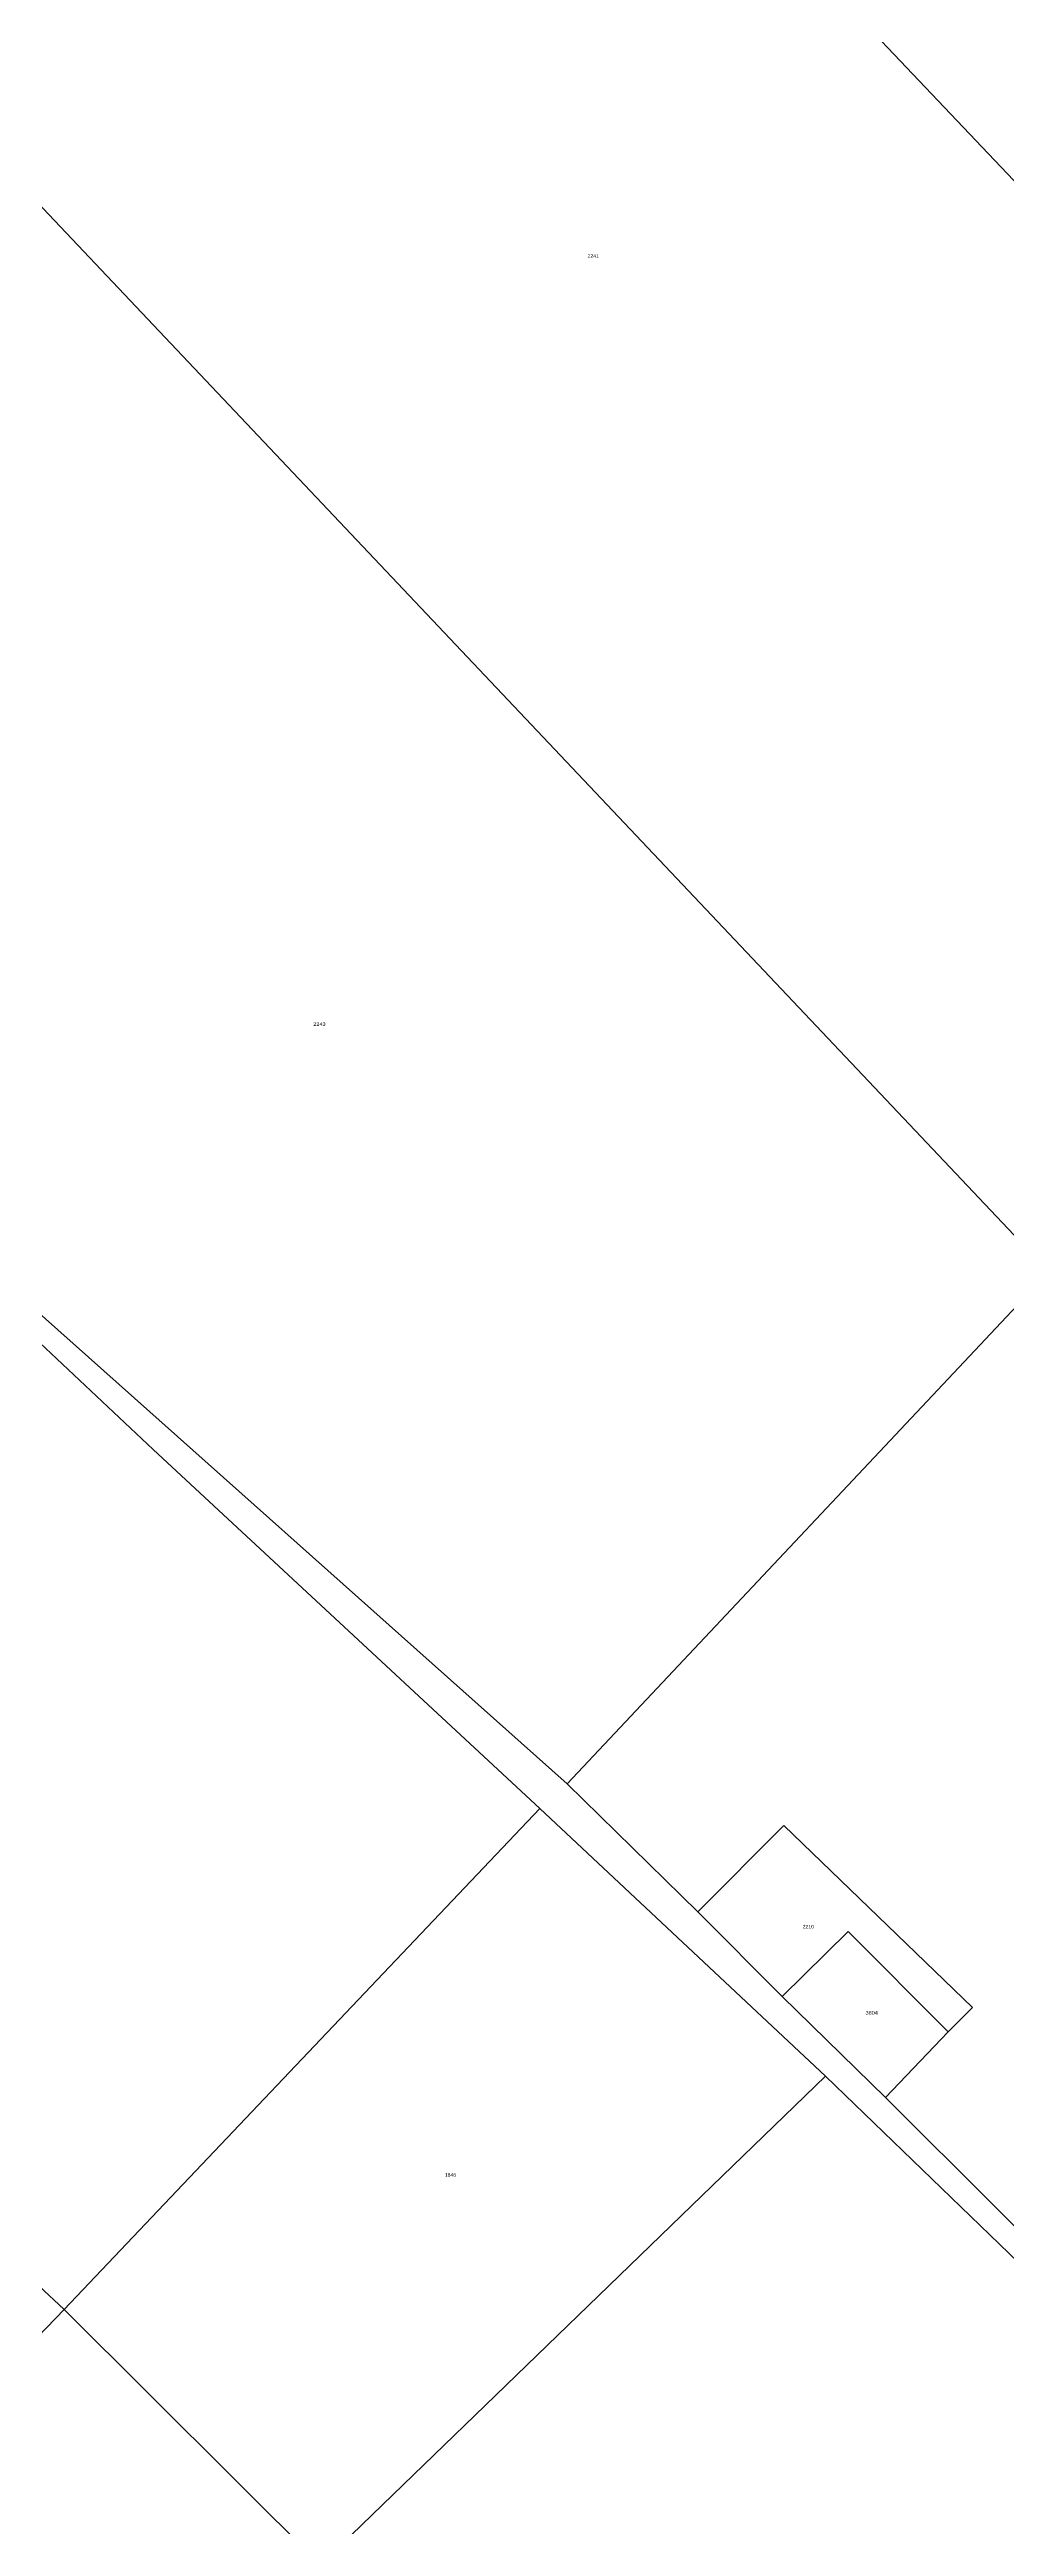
# Model space of a CAD drawing. Header units: metres. Extents: x 208626 to 229755, y 5040476 to 5064226.
# Drawn here: x 220259 to 220647, y 5055579 to 5056584 of the extents above; entities that cross this region are included whole.
import ezdxf

# ---------------------------------------------------------------- set-up
doc = ezdxf.new("R2010")
doc.units = ezdxf.units.M
doc.header["$LTSCALE"] = 0.56
doc.layers.add('6', color=7, linetype='Continuous', lineweight=13)
doc.layers.add('61', color=7, linetype='Continuous')

msp = doc.modelspace()

# ---------------------------------------------------------------- linework, layer by layer
at = {"layer": '6'}
for points in [[(220828.8154, 5056342.8613), (220358.2706, 5056838.535), (220385.1732, 5056838.5302), (220407.9915, 5056838.1931), (220429.3451, 5056838.5302), (220447.8223, 5056837.9528), (220463.4124, 5056838.5302), (220479.1582, 5056838.6533), (220492.2828, 5056838.6533), (220507.9074, 5056838.6533), (220516.5342, 5056838.5302), (220524.157, 5056838.6533), (220523.8445, 5056846.1531), (220515.3794, 5056845.4592), (220515.3794, 5056884.1457), (220494.0152, 5056884.1457), (220469.7639, 5056884.1457), (220460.5253, 5056884.7231), (220451.8642, 5056884.1457), (220453.1344, 5056845.6394), (220379.8185, 5056846.4367), (220351.2177, 5056846.5954), (220751.5751, 5057246.6942)], [(220664.0159, 5056088.4382), (220078.8307, 5056707.2875), (220085.5501, 5056720.1766), (220092.7146, 5056735.8081), (220100.7552, 5056754.8874), (220106.828, 5056767.7474), (220111.4536, 5056776.252), (220119.3307, 5056794.8963), (220128.6185, 5056812.7574), (220136.1202, 5056822.0452), (220144.1151, 5056830.2815), (220151.0493, 5056833.945), (220156.0871, 5056836.2959), (220161.8889, 5056837.7834), (220171.5363, 5056839.0947), (220185.0596, 5056839.9063), (220204.7069, 5056840.2635), (220221.5784, 5056839.5425), (220238.8189, 5056839.9903), (220263.0003, 5056839.6545), (220293.339, 5056839.2067), (220328.3797, 5056838.423), (220358.2706, 5056838.535), (220828.8154, 5056342.8613)], [(220078.8307, 5056707.2875), (220664.0159, 5056088.4382), (220468.6114, 5055880.6926), (220238.2435, 5056086.0057), (220242.8441, 5056103.0937), (220246.7875, 5056118.21), (220252.7026, 5056149.7572), (220130.4574, 5056226.6533), (220131.991, 5056247.5063), (220132.8704, 5056259.4639), (220133.3071, 5056274.6021), (220134.1516, 5056289.3581), (220135.0057, 5056317.9711), (220135.0057, 5056360.2499), (220134.6467, 5056397.8438), (220133.3796, 5056430.5953), (220131.6599, 5056448.652), (220128.8418, 5056481.3445), (220126.6092, 5056509.4757), (220123.9022, 5056521.6784), (220121.4741, 5056540.9113), (220116.1157, 5056568.4174), (220109.6411, 5056594.316)], [(220115.5779, 5056147.8946), (220119.1778, 5056160.6329), (220162.6142, 5056134.8095), (220172.0725, 5056128.7906), (220196.1481, 5056114.1733), (220223.663, 5056096.1166), (220238.2435, 5056086.0057), (220468.6114, 5055880.6926), (220521.6123, 5055828.6936), (220555.8592, 5055794.3359), (220597.863, 5055753.4036), (220733.7763, 5055617.7871), (220810.0688, 5055544.8668)], [(220785.2178, 5055557.3933), (220573.4318, 5055761.9903), (220457.6117, 5055870.6924), (220300.6805, 5056016.3391), (220245.473, 5056068.2604), (220227.7278, 5056081.4051), (220190.9228, 5056105.0654), (220164.5924, 5056122.4182), (220133.3796, 5056141.6882), (220120.2605, 5056149.2359)], [(220020.5538, 5055895.1823), (220264.5637, 5055667.2592), (220058.005, 5055453.179)]]:
    msp.add_lwpolyline(points, dxfattribs=at)
for points in [[(220468.6114, 5055880.6926), (220664.0159, 5056088.4382), (220674.6044, 5056099.6954), (220875.0053, 5056296.6714), (221152.1446, 5056019.5321), (220733.7763, 5055617.7871), (220597.863, 5055753.4036), (220623.1685, 5055779.9316), (220633.0707, 5055789.8338), (220556.6112, 5055863.694), (220521.6123, 5055828.6936)], [(220009.8774, 5055928.0659), (220034.2197, 5055968.6365), (220052.5833, 5056001.5201), (220064.968, 5056028.8519), (220079.8506, 5056063.6598), (220088.8833, 5056083.0884), (220115.5779, 5056147.8946), (220120.2605, 5056149.2359), (220133.3796, 5056141.6882), (220164.5924, 5056122.4182), (220190.9228, 5056105.0654), (220227.7278, 5056081.4051), (220245.473, 5056068.2604), (220300.6805, 5056016.3391), (220457.6117, 5055870.6924), (220264.5637, 5055667.2592), (220020.5538, 5055895.1823), (220032.9386, 5055907.14)], [(220264.5637, 5055667.2592), (220457.6117, 5055870.6924), (220573.4318, 5055761.9903), (220368.6201, 5055563.6917)], [(220521.6123, 5055828.6936), (220556.6112, 5055863.694), (220633.0707, 5055789.8338), (220623.1685, 5055779.9316), (220582.6121, 5055820.6946), (220555.8592, 5055794.3359)], [(220555.8592, 5055794.3359), (220582.6121, 5055820.6946), (220623.1685, 5055779.9316), (220597.863, 5055753.4036)], [(220368.6201, 5055563.6917), (220573.4318, 5055761.9903), (220785.2178, 5055557.3933), (220743.9024, 5055524.1365), (220824.7991, 5055446.3512), (220870.5164, 5055472.7102), (221009.863, 5055346.9515), (220910.6242, 5055247.7011), (220802.039, 5055136.9661)], [(220058.005, 5055453.179), (220264.5637, 5055667.2592), (220368.6201, 5055563.6917), (220164.3171, 5055350.5382), (220060.0847, 5055451.4992)]]:
    msp.add_lwpolyline(points, close=True, dxfattribs=at)

# ---------------------------------------------------------------- texts
at = {"layer": '61'}
for s, width, p in [('2241', 1.1, (220476.9219, 5056500)), ('2243', 1.2, (220365.625, 5056188.25)), ('2210', 1.1, (220564.2188, 5055822)), ('3804', 1.2, (220589.7188, 5055787)), ('1846', 1.1, (220419, 5055721.25))]:
    msp.add_text(s, height=1.4, dxfattribs=dict(at, width=width)).set_placement(p)

doc.saveas('drawing.dxf')
